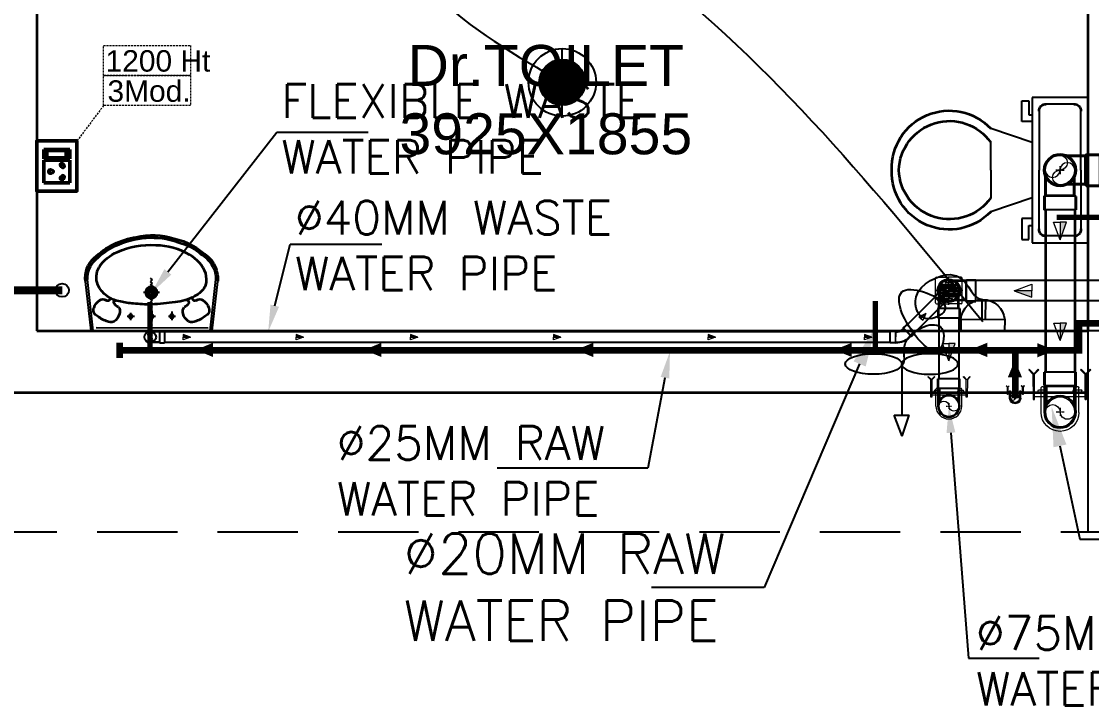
# Model space of a CAD drawing. Extents: x 3550807 to 4078732, y -628171 to -515859.
# Drawn here: x 3568446 to 3572443, y -539803 to -537249 of the extents above; entities that cross this region are included whole.
import ezdxf
from ezdxf import colors
from ezdxf.entities.mleader import LeaderData, LeaderLine
from ezdxf.math import Vec2, Vec3

# ---------------------------------------------------------------- set-up
doc = ezdxf.new("R2010")
doc.units = 0
doc.header["$LTSCALE"] = 6
doc.header["$MEASUREMENT"] = 0
for name, pattern in [('1', [0]), ('AI9-LType1', [1.875, 1.25, -0.625]), ('CENTER2', [1.125, 0.75, -0.125, 0.125, -0.125]), ('DASHED2', [0.375, 0.25, -0.125]), ('HIDDEN', [0.375, 0.25, -0.125])]:
    doc.linetypes.add(name, pattern=pattern)
doc.layers.get('0').update_dxf_attribs({"linetype": 'CONTINUOUS'})
for name, color, linetype, lineweight in [('22-FTfix', 8, 'CONTINUOUS', 9), ('ELE-1 NO 6-16A RAW POWER SOCKET', 1, 'CONTINUOUS', 0), ('PHE-SP', 1, 'CONTINUOUS', 0), ('PL-CLAMP', 211, 'CONTINUOUS', 13), ('PL-SOFT  WATER SUPPLY PIPE', 162, 'CONTINUOUS', 9), ('PL-WATER PIPE CLAMP', 6, 'CONTINUOUS', 9), ('PL-WATER PIPING', 1, 'CONTINUOUS', 9), ('WALL', 10, 'CONTINUOUS', 35), ('WALL LINE', 7, 'CONTINUOUS', 35)]:
    doc.layers.add(name, color=color, linetype=linetype, lineweight=lineweight)
doc.layers.add('CFT_LOOPING', color=7, linetype='1', lineweight=0, true_color=0xd6d600)
for name, color, linetype in [('Chajja', 7, 'CONTINUOUS'), ('COL', 5, 'CONTINUOUS'), ('DIM', 7, 'CONTINUOUS'), ('ELE-12W LED', 1, 'CONTINUOUS'), ('ELE-12W LED @ 1', 1, 'CONTINUOUS'), ('ELE-EXHAUST FAN', 10, 'CONTINUOUS'), ('MEP_HVAC_DRAIN_PIPE', 7, 'CONTINUOUS'), ('phe-text', 1, 'CONTINUOUS'), ('PL- WASTE PIPE', 6, 'CONTINUOUS'), ('PL-RA WATER SUPPLY PIPE', 100, 'CONTINUOUS'), ('PL-SOIL PIPE', 1, 'CONTINUOUS'), ('TEXT', 5, 'CONTINUOUS')]:
    doc.layers.add(name, color=color, linetype=linetype)
doc.layers.add('ELE-LIGHTING WIRING', color=7, linetype='CONTINUOUS', true_color=0x63d7b6)
doc.styles.add('ARIAL', font='arial.ttf')
doc.styles.add('ROMANS', font='romans.shx')
doc.styles.get("Standard").update_dxf_attribs({"font": 'SIMPLEX'})

# ---------------------------------------------------------------- blocks, each defined once
blk = doc.blocks.new('rhej')
at = {"color": 8, "lineweight": 25}
for p, q in [((271.6, 188.9), (271.6, 266.4)), ((271.6, 266.4), (297.5, 266.4)), ((297.5, 266.4), (297.5, 214.7)), ((310.4, 279.4), (310.4, -263.7)), ((517.3, 279.4), (310.4, 279.4)), ((465.6, 253.5), (362.2, 253.5)), ((517.3, 7.8), (517.3, 279.4)), ((297.5, 214.7), (310.4, 214.7)), ((336.3, 227.7), (336.3, 7.8)), ((491.5, 7.8), (491.5, 227.7)), ((310.4, 111.3), (155.3, 163)), ((310.4, 188.9), (271.6, 188.9)), ((155.3, 7.8), (155.3, 111.3)), ((155.3, 7.8), (155.3, -95.6)), ((336.3, -212), (336.3, 7.8)), ((491.5, 7.8), (491.5, -212)), ((517.3, -263.7), (517.3, 7.8)), ((310.4, -95.6), (155.3, -147.3)), ((271.6, -173.2), (271.6, -250.8)), ((310.4, -173.2), (271.6, -173.2)), ((297.5, -250.8), (297.5, -199.1)), ((297.5, -199.1), (310.4, -199.1)), ((465.6, -237.9), (362.2, -237.9)), ((271.6, -250.8), (297.5, -250.8)), ((310.4, -263.7), (517.3, -263.7))]:
    blk.add_line(p, q, dxfattribs=at)
at = {"color": 8, "extrusion": (0, 0, -1)}
for centre, major_axis, start_param, end_param in [((0, 15.7), (151.4, -151.4), 2.319632, 4.738539), ((358.9, 230.9), (-16.2, -16.2), 0.643501, 2.498091), ((468.8, 230.9), (16.2, -16.2), 3.785094, 5.639684), ((0.9, 2.3), (-133.6, -133.6), 0.814663, 3.31238), ((0, 0), (-151.4, -151.4), 4.686239, 7.105146), ((0.9, 13.4), (-133.6, -133.6), 4.541602, 7.039318), ((358.9, -215.2), (-16.2, -16.2), -0.927295, 0.927295), ((468.8, -215.2), (16.2, -16.2), 5.35589, 7.21048)]:
    blk.add_ellipse(centre, major_axis=major_axis, ratio=1, start_param=start_param, end_param=end_param, dxfattribs=at)
blk = doc.blocks.new('u46')
at = {"color": 8, "lineweight": 25}
for p, q in [((-10.2, 228.4), (174.5, 249.1)), ((-10.2, 220.4), (181.2, 241.9)), ((-0.6, -208.9), (0.6, 208.9)), ((56.5, 80.8), (29.2, 80.8)), ((44.2, 92.9), (44.2, 66.7)), ((61.7, 1.6), (29.2, 1.6)), ((44.2, 13.7), (44.2, -12.6)), ((163.2, 3), (101.8, 3)), ((133.1, -27.2), (133.1, 33.1)), ((61.7, -73.2), (29.2, -73.2)), ((44.2, -61.1), (44.2, -87.4)), ((-10.2, -216.1), (181.2, -237.6)), ((-10.2, -224.1), (174.5, -244.8))]:
    blk.add_line(p, q, dxfattribs=at)
at = {"color": 8, "extrusion": (0, 0, -1)}
for centre, major_axis, start_param, end_param in [((187.7, 150.5), (0, 99.5), -0.132539, 0.848731), ((185.8, 147.6), (0.1, 94.4), -0.049658, 0.838116), ((144.8, 128.2), (1.1, 126.1), -1.238036, -0.892193), ((65.8, 198.9), (0, 20.7), -1.101507, 0.481509), ((57.5, 163.3), (-0.3, 56.9), 0.324902, 0.965135), ((208, 103.4), (0, 109.8), -1.431017, -0.436146), ((189.6, 137.7), (0, 70.9), -0.405199, 0.56573), ((57.3, 20.1), (0, 275.4), 0.806541, 1.180915), ((49.5, 13.5), (-0.1, 293.9), 0.809856, 1.41441), ((56, 154.5), (0, 34), 4.33982, 5.202657), ((110.3, 167.2), (-6.08, 6.08), 4.867594, 6.265028), ((110.5, 165), (5.47, 5.47), 2.097053, 3.541809), ((90.3, 184.5), (0, 17.9), 0.880684, 2.260744), ((153.9, 79), (-0.2, 139.7), 0.557563, 1.193786), ((64.6, 170.4), (0.3, 49.2), 3.359735, 4.09512), ((62.5, 153), (0, 31.9), 2.620328, 3.422401), ((104.1, 117.8), (-0.2, 26.8), -1.278641, -0.487266), ((96.3, 135.9), (0, 7.39), -0.727724, 1.373337), ((13.1, 6.8), (0, 297.5), 1.141495, 1.637774), ((35, 2.5), (0, 302.7), 1.155365, 1.952189), ((44.2, 80.8), (0.02, 6.43), 3.139035, 9.42222), ((387.1, 47.9), (-0.3, 296.4), -1.495794, -1.328336), ((820.2, -1), (0.1, 732.1), -1.56667, -1.474079), ((72.5, -1.7), (-0.1, 274.2), 1.346594, 1.865175), ((44.2, 1.6), (0.08, 6.43), 3.12883, 9.412015), ((888.1, 36.7), (0.8, 800.7), 4.558159, 4.668067), ((133.1, 3), (0, 21.6), 3.141254, 9.424439), ((133.1, 3), (-0.1, 15.5), 3.145308, 9.428493), ((133.1, 3), (0, 10.9), 3.142047372431534, 9.42523267961112), ((62.5, -10.9), (0, 247.5), 1.579809, 2.112792), ((44.2, -73.2), (0.02, 6.43), 3.139035, 9.42222), ((64.6, -163.9), (0.1, 49.2), -0.960797, -0.225412), ((62.5, -146.6), (-0.1, 31.9), -0.276767, 0.525307), ((104.1, -111.4), (0.2, 26.8), 3.628858, 4.420234), ((263.1, -73.7), (0.1, 166.8), 4.181112, 4.641559), ((56.1, -13.3), (0.2, 287), 1.808981, 2.322804), ((124.5, -51.6), (-0.2, 200.3), 1.868215, 2.281789), ((56, -148.1), (0, 34), 4.222121, 5.084958), ((96.6, -128.2), (-0.03, 8.55), 1.455188, 3.796569), ((110.3, -160.8), (-6.08, 6.08), 4.730546, 6.12798), ((111.3, -159.3), (6.17, 6.17), 4.354779, 6.027124), ((192.6, -126.1), (0, 80.1), 3.554495, 4.299548), ((163.1, -79.8), (0.2, 126), 2.054055, 2.802751), ((144.8, -121.8), (-0.3, 126.1), 4.027191, 4.373034), ((57.5, -156.9), (0.3, 56.9), 2.176458, 2.816691), ((90.3, -178.1), (0, 17.9), 0.880848, 2.260908), ((181.2, -107), (0, 94.7), 2.890537, 3.362984), ((171.7, -117.2), (-0.1, 123.1), 2.127435, 2.640092), ((65.8, -192.5), (0, 20.7), 2.661884, 4.2449), ((188.2, -159.7), (0, 78.1), 2.562376, 3.231693), ((187.2, -138.1), (-0.1, 106), 2.310552, 2.942572), ((184.7, -162.2), (-0.1, 83.2), 2.850118, 3.264751)]:
    blk.add_ellipse(centre, major_axis=major_axis, ratio=1, start_param=start_param, end_param=end_param, dxfattribs=at)
blk = doc.blocks.new('1232')
at = {"layer": 'Chajja', "color": 8, "linetype": 'HIDDEN', "ltscale": 200}
blk.add_line((-27545, -1269.8), (-5030, -1269.8), dxfattribs=at)
at = {"layer": 'COL', "color": 8}
blk.add_lwpolyline([(-10045, -519.8), (-10795, -519.8), (-10795, -1269.8), (-10045, -1269.8)], close=True, dxfattribs=at)
at = {"layer": 'WALL', "color": 8, "linetype": 'ByBlock'}
for p, q in [((-14720, 1335.2), (-14720, -519.8)), ((-10795, 1335.2), (-10795, -519.8)), ((-14720, -519.8), (-10795, -519.8)), ((-16755, -749.8), (-10795, -749.8))]:
    blk.add_line(p, q, dxfattribs=at)
blk.add_blockref('rhej', (-11312.3, 72.3), dxfattribs=at)
at = {"layer": 'WALL', "color": 8, "linetype": 'ByBlock', "rotation": 90}
blk.add_blockref('u46', (-14289, -509.6), dxfattribs=at)
at = {"layer": 'DIM', "color": 8, "insert": (-12818.8, 342.2), "char_height": 153, "width": 1198.956, "attachment_point": 5, "style": 'ARIAL'}
blk.add_mtext('Dr.TOILET\\P3925X1855', dxfattribs=at)
blk = doc.blocks.new('18W LED')
at = {"layer": 'ELE-12W LED @ 1'}
h = blk.add_hatch(dxfattribs=at)
h.set_pattern_fill('ANSI31', color=252)
h.set_pattern_definition([(45, (-1135553.9097, 459369.4158), (-2.24506403, 2.24506403), [])])
edge = h.paths.add_edge_path()
edge.add_arc((0, 0), 85.7, 0, 360)
at = {"layer": 'ELE-12W LED', "color": 1}
for p, q in [((0, -126.1), (0, 126.1)), ((-126.1, 0), (126.1, 0))]:
    blk.add_line(p, q, dxfattribs=at)
for radius in [126.1, 85.7]:
    blk.add_circle((0, 0), radius, dxfattribs=at)
blk = doc.blocks.new('A$C44D17E71')
at = {"layer": 'ELE-EXHAUST FAN', "color": 1}
for p, q in [((-13.3, 0.72), (-9.75, 2.1)), ((-9.75, 2.1), (-9.75, -0.48)), ((-13.3, 0.72), (-9.75, -0.48)), ((-0.97, 0.81), (-9.75, 0.81)), ((6.62, -9.32), (4.71, -9.31)), ((4.71, -9.31), (4.71, -16.8)), ((6.59, -16.81), (6.62, -9.32)), ((6.61, -12.95), (10.07, -12.97)), ((6.61, -13.55), (10.06, -13.57)), ((6.59, -16.81), (4.71, -16.8))]:
    blk.add_line(p, q, dxfattribs=at)
blk.add_ellipse((-0.97, 5.64), major_axis=(0, -4.83), ratio=0.36355, dxfattribs=at)
at = {"layer": 'ELE-EXHAUST FAN', "color": 1, "extrusion": (0, 0, -1)}
blk.add_ellipse((-0.97, -4.02), major_axis=(0, 4.83), ratio=0.36355, dxfattribs=at)
blk.add_ellipse((6.31, -13.06), major_axis=(0.02, 3.76), ratio=1, start_param=0.079283, end_param=3.06231, dxfattribs=at)
at = {"layer": 'ELE-EXHAUST FAN', "color": 1}
blk.add_open_spline([(-1.04, 0.81), (-0.79, -0.3), (3.44, 2.5), (7.59, -7.04), (-0.96, -5.98), (5.22, 0.41), (14.27, 3.09), (9.16, -9.39), (5.43, -2.53), (11.73, 0.02), (16.82, -10.79), (10.14, -10.71), (10.07, -12.97)], degree=3, knots=[0, 0, 0, 0, 6.261699, 12.352893, 15.787239, 21.858742, 28.752755, 35.678217, 39.225495, 45.354107, 53.693878, 67.421453, 67.421453, 67.421453, 67.421453], dxfattribs=at)
blk = doc.blocks.new('6-16A RAW POWER SOCKET 3M')
at = {"layer": 'ELE-1 NO 6-16A RAW POWER SOCKET', "lineweight": 50}
for p, q in [((0, 57.9), (72.3, 57.9)), ((0, 57.9), (72.3, 57.9)), ((0, 32.7), (0, 57.9)), ((0, 57.9), (0, 32.7)), ((72.3, 32.7), (0, 32.7)), ((7.9, 55.8), (64.4, 55.8)), ((7.9, 34.8), (7.9, 55.8)), ((64.4, 34.8), (7.9, 34.8)), ((61.9, 55.8), (61.9, 34.8)), ((64.4, 55.8), (64.4, 34.8)), ((72.3, 57.9), (72.3, 32.7)), ((0, 28.5), (0, -34.8)), ((72.3, 28.5), (0, 28.5)), ((72.3, -34.8), (72.3, 28.5)), ((0, -34.8), (72.3, -34.8))]:
    blk.add_line(p, q, dxfattribs=at)
blk.add_lwpolyline([(92, 82.1), (92, -57.5), (-19.7, -57.5), (-19.7, 82.1)], close=True, dxfattribs=at)
for centre, radius, start, end in [((18.3, -3.1), 4.93, 37.1584, 322.8416), ((23.3, -3.1), 3.14, 251.4031, 108.5969), ((50.3, 14.9), 4.24, 357.49, 264.7311), ((53.2, 11.6), 3.43, 194.9049, 67.3162), ((50.3, -21.2), 4.24, 95.2689, 2.51), ((53.2, -17.8), 3.43, 292.6838, 165.0951)]:
    blk.add_arc(centre, radius, start, end, dxfattribs=at)
blk = doc.blocks.new('RISER UP 100')
at = {"color": 0, "linetype": 'Continuous'}
for p, q in [((-98.5, 60), (-148.5, 60)), ((-148.5, -60), (-148.5, 60)), ((-98.5, 60), (-93.5, 55)), ((-93.5, 55), (-24, 55)), ((-98.5, -60), (-148.5, -60)), ((-98.5, -60), (-93.5, -55)), ((-93.5, -55), (-24, -55))]:
    blk.add_line(p, q, dxfattribs=at)
at = {"color": 8, "linetype": 'Continuous', "lineweight": 0, "ltscale": 0.005}
for p, q in [((-98.5, 55), (-148.5, 55)), ((-98.5, -55), (-98.5, 55)), ((-98.5, 55), (-93.5, 50)), ((-93.5, -50), (-93.5, 50)), ((-93.5, 50), (-33.2, 50)), ((-98.5, -55), (-148.5, -55)), ((-98.5, -55), (-93.5, -50)), ((-93.5, -50), (-33.2, -50))]:
    blk.add_line(p, q, dxfattribs=at)
at = {"color": 8, "linetype": 'CENTER2', "lineweight": 0}
for p, q in [((-15, 0), (15, 0)), ((0, 15), (0, -15))]:
    blk.add_line(p, q, dxfattribs=at)
at = {"color": 0, "linetype": 'Continuous'}
blk.add_circle((0, 0), 60, dxfattribs=at)
at = {"color": 8, "linetype": 'Continuous', "lineweight": 0, "ltscale": 0.005}
blk.add_circle((0, 0), 55, dxfattribs=at)
at = {"color": 8, "linetype": 'Continuous', "lineweight": 0}
for centre, start, end in [((0, 27.5), 90, 270), ((0, -27.5), 270, 90)]:
    blk.add_arc(centre, 27.5, start, end, dxfattribs=at)
blk = doc.blocks.new('clamp')
at = {"layer": 'PL-CLAMP'}
for p, q in [((105.4, 198.4), (168.6, 198.4)), ((105.4, 191.1), (168.6, 191.1)), ((156.2, 205.8), (161.2, 205.8)), ((163.2, 185.7), (163.2, 203.8)), ((170.6, 196.4), (170.6, 193.1)), ((156.2, 183.7), (161.2, 183.7)), ((105.4, 109.4), (168.6, 109.4)), ((156.2, 116.8), (161.2, 116.8)), ((163.2, 96.7), (163.2, 114.8)), ((105.4, 102), (168.6, 102)), ((156.2, 94.7), (161.2, 94.7)), ((170.6, 107.4), (170.6, 104))]:
    blk.add_line(p, q, dxfattribs=at)
for points in [[(138.4, 216.5, -0.414214), (139.4, 217.5), (203.1, 217.5), (214, 228.4), (215.4, 227), (203.9, 215.5), (215.3, 204), (213.9, 202.6), (203, 213.5), (139.4, 213.5, -0.414214), (138.4, 214.5), (138.4, 216.5)], [(138.4, 84.3, -0.414214), (139.4, 85.3), (203.1, 85.3), (214, 96.3), (215.4, 94.9), (203.9, 83.3), (215.3, 71.9), (213.9, 70.5), (203, 81.3), (139.4, 81.3, -0.414214), (138.4, 82.3), (138.4, 84.3)]]:
    blk.add_lwpolyline(points, format="xyb", dxfattribs=at)
for points in [[(146.2, 81.3), (146.2, 217.5)], [(156.2, 81.3), (156.2, 217.5)]]:
    blk.add_lwpolyline(points, dxfattribs=at)
for centre, radius, start, end in [((105.4, 150.2), 48.2, 90, 270), ((161.2, 203.8), 2, 0, 90), ((168.6, 196.4), 2, 0, 90), ((168.6, 193.1), 2, 270, 0), ((161.2, 185.7), 2, 270, 0), ((161.2, 114.8), 2, 0, 90), ((168.6, 107.4), 2, 0, 90), ((161.2, 96.7), 2, 270, 0), ((168.6, 104), 2, 270, 0)]:
    blk.add_arc(centre, radius, start, end, dxfattribs=at)
blk = doc.blocks.new('A$C0B1B3CFA')
at = {"layer": 'PHE-SP'}
h = blk.add_hatch(color=7, dxfattribs=at)
h.dxf.hatch_style = 1
h.paths.add_polyline_path([(-0.0495, 0.0226), (-0.0495, 0), (0.0124, 0)])
at = {"layer": 'PHE-SP', "color": 7}
for points in [[(-0.0495, 0), (0.0124, 0), (-0.0495, 0.0226), (-0.0495, 0)], [(-0.0495, 0), (0.0124, 0), (-0.0495, -0.0226), (-0.0495, 0)]]:
    blk.add_lwpolyline(points, dxfattribs=at)
blk = doc.blocks.new('Z$W@#3BD47561')
at = {"layer": 'PHE-SP', "xscale": 49.00933755098914, "yscale": 49.00933755098914, "zscale": 49.00933755098914, "rotation": 270}
blk.add_blockref('A$C0B1B3CFA', (0, 0), dxfattribs=at)
blk = doc.blocks.new('Z$W@#4AA511D8')
at = {"layer": 'phe-text', "linetype": 'ByBlock', "lineweight": -2, "ltscale": 0.5, "xscale": 0.0244727334018079, "yscale": 0.0244727334018079, "zscale": 0.0244727334018079, "rotation": 270}
blk.add_blockref('Z$W@#3BD47561', (0.0148, 0), dxfattribs=at)
blk = doc.blocks.new('A$C525867A1')
at = {"layer": '22-FTfix', "color": 1, "lineweight": 0}
for p, q in [((-3.7, 76.6), (-40.1, 40.1)), ((76.4, 3.7), (3.3, 76.6)), ((-76.6, 3.5), (-40.1, 40.1)), ((42, 42.1), (-42, -42.1)), ((-3.5, -76.4), (-76.6, -3.4)), ((3.4, -76.4), (39.9, -39.8)), ((76.4, -3.3), (39.9, -39.8))]:
    blk.add_line(p, q, dxfattribs=at)
at = {"layer": '22-FTfix', "color": 1, "linetype": 'AI9-LType1', "lineweight": 0}
blk.add_line((42, -41.9), (-42.2, 42.1), dxfattribs=at)
at = {"layer": '22-FTfix', "color": 3, "lineweight": 0}
for p, q in [((-18.4, 18.3), (-39.5, -2.8)), ((-10.4, 10.4), (-35.8, -15.1)), ((-14.5, 14.5), (-35.7, -6.6)), ((-23.3, 23.2), (-32.4, 14)), ((-6.5, 6.5), (-31.9, -18.9)), ((-23.3, 23.2), (-14.1, 32.4)), ((-18.4, 18.3), (2.7, 39.5)), ((-14.5, 14.5), (6.6, 35.7)), ((-10.4, 10.4), (15, 35.8)), ((-6.5, 6.5), (18.9, 32)), ((-1.9, 1.2), (-1.5, 1.5)), ((-1.4, 0.7), (-1.9, 1.2)), ((-1.2, 1.9), (-1.5, 1.5)), ((-0.7, 1.4), (-1.2, 1.9)), ((1.2, 1.9), (0.7, 1.4)), ((1.9, 1.2), (1.2, 1.9)), ((1.9, 1.2), (1.4, 0.7)), ((5.2, 9.3), (24.6, 28.7)), ((6.5, -6.5), (31.9, 18.9)), ((9.2, 5.2), (28.6, 24.6)), ((10.4, -10.4), (35.8, 15.1)), ((14.5, -14.5), (35.7, 6.6)), ((18.4, -18.3), (39.5, 2.8)), ((-9.2, -5.2), (-28.6, -24.6)), ((-5.2, -9.3), (-24.6, -28.7)), ((6.5, -6.5), (-18.9, -32)), ((10.4, -10.4), (-15, -35.8)), ((14.5, -14.5), (-6.6, -35.7)), ((18.4, -18.3), (-2.7, -39.5)), ((-1.9, -1.2), (-1.4, -0.7)), ((-1.2, -1.9), (-1.9, -1.2)), ((-1.2, -1.9), (-0.7, -1.4)), ((1.2, -1.9), (0.7, -1.4)), ((1.2, -1.9), (1.5, -1.5)), ((1.9, -1.2), (1.4, -0.7)), ((1.9, -1.2), (1.5, -1.5)), ((23.3, -23.2), (14.1, -32.4)), ((23.3, -23.2), (32.4, -14))]:
    blk.add_line(p, q, dxfattribs=at)
at = {"layer": '22-FTfix', "color": 1, "lineweight": 0}
blk.add_circle((-0.1, 0.1), 49.4, dxfattribs=at)
at = {"layer": '22-FTfix', "color": 3, "lineweight": 0}
for centre, radius in [((0, 0), 45.2), ((-0.1, -0.1), 44.9), ((0, 0), 4.18), ((0, 0), 3.93)]:
    blk.add_circle(centre, radius, dxfattribs=at)
at = {"layer": '22-FTfix', "color": 1, "lineweight": 0}
for points in [[(-35.3, 35.2), (-15.9, 54.6), (15.5, 54.6), (35, 35.3), (54.4, 15.9), (54.4, -15.6), (35, -35)], [(-35.3, 35.2), (-54.6, 15.8), (-54.6, -15.7), (-35.2, -35), (-15.8, -54.4), (15.7, -54.4), (35, -35)]]:
    blk.add_open_spline(points, degree=3, knots=[0, 0, 0, 0, 1, 1, 1, 2, 2, 2, 2], dxfattribs=at)
for points in [[(3.3, 76.6), (1.4, 78.5), (-1.8, 78.5), (-3.7, 76.6)], [(-76.6, 3.5), (-78.5, 1.6), (-78.5, -1.5), (-76.6, -3.4)], [(76.4, -3.3), (78.3, -1.4), (78.3, 1.8), (76.4, 3.7)], [(-3.5, -76.4), (-1.6, -78.3), (1.5, -78.3), (3.4, -76.4)]]:
    blk.add_open_spline(points, degree=3, dxfattribs=at)
at = {"layer": '22-FTfix', "color": 3, "lineweight": 0}
for points in [[(-36.8, 17.1), (-37.4, 15.7), (-36.8, 14.1), (-35.5, 13.5), (-34.4, 13), (-33.2, 13.2), (-32.4, 14)], [(-14.1, 32.4), (-13, 33.4), (-13, 35.2), (-14.1, 36.2), (-14.9, 37), (-16.1, 37.2), (-17.2, 36.7)], [(6.6, 35.7), (7.6, 36.7), (7.6, 38.5), (6.6, 39.5), (5.5, 40.6), (3.8, 40.6), (2.7, 39.5)], [(5.2, 9.3), (4.1, 8.1), (4.1, 6.3), (5.2, 5.2), (6.3, 4.1), (8.1, 4.1), (9.2, 5.2)], [(18.9, 32), (19.9, 33), (19.9, 34.8), (18.9, 35.8), (17.8, 36.9), (16.1, 36.9), (15, 35.8)], [(28.6, 24.6), (29.7, 25.7), (29.7, 27.6), (28.6, 28.7), (27.5, 29.8), (25.7, 29.8), (24.6, 28.7)], [(35.8, 15.1), (36.8, 16.2), (36.8, 17.9), (35.8, 18.9), (34.7, 20), (33, 20), (31.9, 18.9)], [(39.5, 2.8), (40.6, 3.9), (40.5, 5.6), (39.5, 6.6), (38.4, 7.7), (36.7, 7.7), (35.7, 6.6)], [(-39.5, -2.8), (-40.6, -3.9), (-40.5, -5.6), (-39.5, -6.6), (-38.4, -7.7), (-36.7, -7.7), (-35.7, -6.6)], [(-35.8, -15.1), (-36.8, -16.2), (-36.8, -17.9), (-35.8, -18.9), (-34.7, -20), (-33, -20), (-31.9, -18.9)], [(-28.6, -24.6), (-29.7, -25.7), (-29.7, -27.6), (-28.6, -28.7), (-27.5, -29.8), (-25.7, -29.8), (-24.6, -28.7)], [(-18.9, -32), (-19.9, -33), (-19.9, -34.8), (-18.9, -35.8), (-17.8, -36.9), (-16.1, -36.9), (-15, -35.8)], [(-5.2, -9.3), (-4.1, -8.1), (-4.1, -6.3), (-5.2, -5.2), (-6.3, -4.1), (-8.1, -4.1), (-9.2, -5.2)], [(-6.6, -35.7), (-7.6, -36.7), (-7.6, -38.4), (-6.6, -39.5), (-5.5, -40.6), (-3.8, -40.6), (-2.7, -39.5)], [(14.1, -32.4), (13, -33.4), (13, -35.1), (14.1, -36.2), (14.9, -37), (16.1, -37.2), (17.2, -36.7)], [(36.8, -17.1), (37.4, -15.7), (36.8, -14.1), (35.5, -13.5), (34.4, -13), (33.2, -13.2), (32.4, -14)]]:
    blk.add_open_spline(points, degree=3, knots=[0, 0, 0, 0, 1, 1, 1, 2, 2, 2, 2], dxfattribs=at)
for points in [[(-28.7, 28.6), (-32, 25.3), (-34.8, 21.4), (-36.8, 17.1)], [(-17.2, 36.7), (-21.4, 34.7), (-25.3, 32), (-28.7, 28.6)], [(-1.4, -0.7), (-1, -0.3), (-1, 0.3), (-1.4, 0.7)], [(-0.7, 1.4), (-0.3, 1), (0.3, 1), (0.7, 1.4)], [(1.4, 0.7), (1, 0.3), (1, -0.3), (1.4, -0.7)], [(0.7, -1.4), (0.3, -1), (-0.3, -1), (-0.7, -1.4)], [(17.2, -36.7), (21.4, -34.7), (25.3, -32), (28.7, -28.6)], [(28.7, -28.6), (32, -25.3), (34.8, -21.4), (36.8, -17.1)]]:
    blk.add_open_spline(points, degree=3, dxfattribs=at)
blk = doc.blocks.new('G$C6D3250BF')
at = {"layer": 'PL- WASTE PIPE', "linetype": 'ByBlock', "ltscale": 5, "xscale": -0.08841918452952499, "yscale": 0.08841918454157253, "zscale": 0.08841918448567115, "rotation": 225.0593839872961}
blk.add_blockref('A$C525867A1', (0, 0), dxfattribs=at)
blk = doc.blocks.new('WATER PIPE CLAMP')
at = {"layer": 'PL-CLAMP'}
for p, q in [((-61.4, 87.2), (-62.5, 86.1)), ((-62.5, 86.1), (-54, 77.6)), ((-52.5, 78.2), (-61.4, 87.2)), ((-54, 77.6), (-54, 27.7)), ((-43.4, 87.3), (-52.5, 78.2)), ((-50.9, 77.6), (-42.3, 86.2)), ((-50.9, 27.7), (-50.9, 77.6)), ((-42.3, 86.2), (-43.4, 87.3)), ((42.1, 87.2), (41, 86.1)), ((41, 86.1), (49.5, 77.6)), ((51.1, 78.3), (42.1, 87.2)), ((49.5, 77.6), (49.6, 27.8)), ((60.2, 87.4), (51.1, 78.3)), ((52.7, 77.6), (61.3, 86.2)), ((52.7, 27.8), (52.7, 77.6)), ((61.3, 86.2), (60.2, 87.4)), ((-54, 40.9), (52.7, 41)), ((-54, 33.1), (52.7, 33.1)), ((-53.2, 27), (-51.7, 27)), ((-43.6, 40.9), (-43.6, 44.8)), ((-42, 46.4), (-27.8, 46.4)), ((-37.8, 1.1), (-37.8, 50.6)), ((-33.6, 52.2), (-36.2, 52.2)), ((-32, 1.1), (-32, 50.6)), ((-26.2, 40.9), (-26.3, 44.8)), ((26.2, 41), (26.2, 44.8)), ((27.8, 46.4), (41.9, 46.4)), ((32, 1.1), (32, 50.6)), ((36.2, 52.2), (33.5, 52.2)), ((37.8, 1.1), (37.7, 50.6)), ((43.5, 41), (43.5, 44.8)), ((50.3, 27), (51.9, 27))]:
    blk.add_line(p, q, dxfattribs=at)
for centre, radius, start, end in [((-53.2, 27.7), 0.784, 180.02402, 270.02402), ((-51.7, 27.7), 0.784, 270.02402, 0.02402), ((-42, 44.8), 1.57, 90.025, 180.025), ((-36.2, 50.6), 1.57, 90.025, 180.025), ((0, 1.1), 37.8, 180.025, 0.025), ((-33.6, 50.6), 1.57, 0.025, 90.025), ((-27.8, 44.8), 1.57, 0.025, 90.025), ((27.8, 44.8), 1.57, 90.025, 180.025), ((33.5, 50.6), 1.57, 90.025, 180.025), ((36.2, 50.6), 1.57, 0.025, 90.025), ((41.9, 44.8), 1.57, 0.025, 90.025), ((50.3, 27.8), 0.784, 180.02402, 270.02402), ((51.9, 27.8), 0.784, 270.02402, 0.02402)]:
    blk.add_arc(centre, radius, start, end, dxfattribs=at)
blk = doc.blocks.new('1234WE12')
at = {"layer": 'PL-SOFT  WATER SUPPLY PIPE', "color": 8, "linetype": 'CENTER2', "lineweight": 0}
for p, q in [((4.4, 0), (-4.4, 0)), ((0, 4.4), (0, -4.3))]:
    blk.add_line(p, q, dxfattribs=at)
at = {"layer": 'PL-SOFT  WATER SUPPLY PIPE', "color": 3, "linetype": 'Continuous'}
blk.add_circle((0, 0), 17.5, dxfattribs=at)
at = {"layer": 'PL-SOFT  WATER SUPPLY PIPE', "color": 8, "linetype": 'Continuous', "lineweight": 0, "ltscale": 0.005}
blk.add_circle((0, 0), 16, dxfattribs=at)
at = {"layer": 'PL-SOFT  WATER SUPPLY PIPE', "color": 8, "linetype": 'Continuous', "lineweight": 0}
for centre, start, end in [((-8, 0), 180.1383, 0.1383), ((8, 0), 0.1383, 180.1383)]:
    blk.add_arc(centre, 8, start, end, dxfattribs=at)
blk = doc.blocks.new('aa')
at = {"layer": 'PL- WASTE PIPE', "color": 4, "ltscale": 5}
for p, q in [((-2.73, 0.11), (-2.56, -0.11)), ((-2.56, -0.11), (-2.35, 0.11)), ((-2.35, 0.11), (-2.18, -0.11)), ((-2.18, -0.11), (-1.97, 0.11)), ((-1.97, 0.11), (-1.81, -0.11)), ((-1.81, -0.11), (-1.6, 0.11)), ((-1.6, 0.11), (-1.43, -0.11)), ((-1.43, -0.11), (-1.22, 0.11)), ((-1.22, 0.11), (-1.05, -0.11)), ((-1.05, -0.11), (-0.84, 0.11)), ((-0.84, 0.11), (-0.67, -0.11)), ((-0.67, -0.11), (-0.46, 0.11)), ((-0.46, 0.11), (-0.29, -0.11)), ((-0.29, -0.11), (-0.08, 0.11)), ((-0.08, 0.11), (0.08, -0.11)), ((0.08, -0.11), (0.29, 0.11)), ((0.29, 0.11), (0.46, -0.11)), ((0.46, -0.11), (0.67, 0.11)), ((0.67, 0.11), (0.84, -0.11)), ((0.84, -0.11), (1.05, 0.11)), ((1.05, 0.11), (1.22, -0.11)), ((1.22, -0.11), (1.43, 0.11)), ((1.43, 0.11), (1.6, -0.11)), ((1.6, -0.11), (1.81, 0.11)), ((1.81, 0.11), (1.97, -0.11)), ((1.97, -0.11), (2.18, 0.11)), ((2.18, 0.11), (2.35, -0.11)), ((2.35, -0.11), (2.56, 0.11)), ((2.56, 0.11), (2.73, -0.11)), ((2.73, -0.11), (2.94, 0.11)), ((2.94, 0.11), (3.11, -0.11)), ((3.11, -0.11), (3.32, 0.11)), ((3.32, 0.11), (3.49, -0.11)), ((3.49, -0.11), (3.7, 0.11))]:
    blk.add_line(p, q, dxfattribs=at)
blk = doc.blocks.new('100 ELBOW')
at = {"color": 0, "linetype": 'Continuous'}
for p, q in [((-77, 1), (-86, -8)), ((72, 61), (67, 55)), ((72, 61), (124, 61)), ((124, 61), (124, -61)), ((-94, -8), (-131, -44)), ((-131, -44), (-44, -131)), ((-94, -8), (-86, -8)), ((-8, -94), (-44, -131)), ((0, -78), (-8, -86)), ((-8, -94), (-8, -86)), ((72, -61), (66, -55)), ((72, -61), (124, -61))]:
    blk.add_line(p, q, dxfattribs=at)
at = {"color": 8, "linetype": 'Continuous', "lineweight": 0, "ltscale": 0.005}
for p, q in [((75, 55), (69, 49)), ((69, -49), (69, 49)), ((75, -55), (75, 55)), ((75, 55), (124, 55)), ((-92, -14), (-126, -49)), ((-92, -14), (-14, -92)), ((-92, -14), (-83, -14)), ((-83, -14), (-14, -83)), ((-14, -92), (-49, -126)), ((-4, -74), (-14, -83)), ((-14, -92), (-14, -83)), ((75, -55), (69, -49)), ((75, -55), (124, -55))]:
    blk.add_line(p, q, dxfattribs=at)
at = {"color": 8, "linetype": 'Continuous', "ltscale": 0.005}
blk.add_line((-72, -3), (-73, -4), dxfattribs=at)
at = {"color": 8, "linetype": 'Continuous', "lineweight": 0, "ltscale": 0.005}
for centre, radius, start, end in [((62, -148), 198, 87.8618, 137.18), ((61, -147), 98.2, 85.3383, 131.766)]:
    blk.add_arc(centre, radius, start, end, dxfattribs=at)
at = {"color": 0, "linetype": 'Continuous'}
for centre, radius, start, end in [((62, -148), 204, 88.5977, 133.0508), ((61, -147), 92.3, 86.6643, 131.6643)]:
    blk.add_arc(centre, radius, start, end, dxfattribs=at)

msp = doc.modelspace()

# ---------------------------------------------------------------- linework, layer by layer
at = {"layer": 'CFT_LOOPING', "color": 7, "linetype": 'DASHED2', "ltscale": 5}
msp.add_line((3568753, -537563.1), (3568653.6, -537694.9), dxfattribs=at)
for points in [[(3568753, -537338.1), (3569077.8, -537338.1), (3569077.8, -537450.6), (3568753, -537450.6)], [(3568753, -537450.6), (3569077.8, -537450.6), (3569077.8, -537563.1), (3568753, -537563.1)]]:
    msp.add_lwpolyline(points, close=True, dxfattribs=at)
at = {"layer": 'ELE-LIGHTING WIRING', "linetype": 'ByBlock'}
for points in [[(3569511.2, -536308.8), (3569985.7, -537144.5), (3570466.1, -537476.3)], [(3569511.2, -536308.8), (3570771.9, -537041.6), (3572036.7, -538368.8)]]:
    msp.add_spline(points, degree=3, dxfattribs=at)
at = {"layer": 'MEP_HVAC_DRAIN_PIPE', "linetype": 'ByBlock', "const_width": 30}
msp.add_lwpolyline([(3564260.1, -535625.8), (3564260.1, -536061.1), (3568336.3, -536061.1), (3568336.3, -538252.5), (3568598.5, -538252.5)], dxfattribs=at)
at = {"layer": 'MEP_HVAC_DRAIN_PIPE', "linetype": 'ByBlock'}
msp.add_circle((3568598.5, -538252.5), 25, dxfattribs=at)
at = {"layer": 'PL- WASTE PIPE', "linetype": 'ByBlock', "ltscale": 5}
for p, q in [((3573011.6, -538216.3), (3572011.1, -538216.3)), ((3573011.6, -538291.3), (3572011.1, -538291.3)), ((3571872.6, -538354.9), (3571872.6, -538583.5)), ((3571947.6, -538354.9), (3571947.6, -538583.5))]:
    msp.add_line(p, q, dxfattribs=at)
at = {"layer": 'PL- WASTE PIPE', "color": 4, "linetype": 'ByBlock', "ltscale": 5}
for p, q in [((3571857.7, -538277.9), (3571754.3, -538381.3)), ((3571886, -538306.2), (3571782.5, -538409.7)), ((3571691.4, -538407.1), (3568981.1, -538407.1)), ((3571691.4, -538447.1), (3568981.1, -538447.1))]:
    msp.add_line(p, q, dxfattribs=at)
at = {"layer": 'PL-SOFT  WATER SUPPLY PIPE', "color": 5, "const_width": 20}
for points in [[(3572495.6, -537980.6), (3572313.1, -537980.6)], [(3568926.3, -538296.1), (3568926.3, -538478.5)], [(3571635.8, -538292.5), (3571635.8, -538475)]]:
    msp.add_lwpolyline(points, dxfattribs=at)
at = {"layer": 'PL-SOFT  WATER SUPPLY PIPE', "color": 3, "const_width": 25}
for points in [[(3572157.7, -538476.8), (3572395.6, -538476.8), (3572395.6, -538375.5), (3573201.8, -538375.5), (3573201.8, -538475.4), (3574346.8, -538475.4)], [(3568812.8, -538505.1), (3568812.8, -538448.6)], [(3572157.7, -538655.6), (3572157.7, -538476.8), (3568812.8, -538476.8)]]:
    msp.add_lwpolyline(points, dxfattribs=at)
at = {"layer": 'PL-WATER PIPING', "color": 61, "true_color": 0xd8e58c}
for points in [[(3569162.1, -538475.1, 53.3, 0, 0), (3569097.3, -538475.1, 0, 0, 0)], [(3569790.7, -538475.1, 53.3, 0, 0), (3569725.9, -538475.1, 0, 0, 0)], [(3570581.9, -538475.1, 53.3, 0, 0), (3570517.1, -538475.1, 0, 0, 0)], [(3571547.6, -538475.1, 53.3, 0, 0), (3571482.8, -538475.1, 0, 0, 0)], [(3572053.2, -538475.1, 53.3, 0, 0), (3571988.4, -538475.1, 0, 0, 0)], [(3572240.3, -538476.4, 53.3, 0, 0), (3572305.1, -538476.4, 0, 0, 0)], [(3572156.7, -538577.7, 53.3, 0, 0), (3572156.7, -538512.9, 0, 0, 0)]]:
    msp.add_lwpolyline(points, format="xyseb", dxfattribs=at)
at = {"layer": 'WALL', "linetype": 'ByBlock'}
for p, q in [((3572270.3, -537952), (3572270.3, -538558.3)), ((3572380.3, -537952), (3572380.3, -538558.3))]:
    msp.add_line(p, q, dxfattribs=at)

# ---------------------------------------------------------------- block references
at = {"linetype": 'ByBlock'}
msp.add_blockref('1232', (3583223.6, -537884), dxfattribs=at)
at = {"layer": 'ELE-1 NO 6-16A RAW POWER SOCKET', "linetype": 'ByBlock', "xscale": 1.343246120226769, "yscale": 1.343246120226769, "zscale": 1.343246120226769}
msp.add_blockref('6-16A RAW POWER SOCKET 3M', (3568530, -537805.2), dxfattribs=at)
at = {"layer": 'ELE-12W LED', "color": 6}
msp.add_blockref('18W LED', (3570466.1, -537476.3), dxfattribs=at)
at = {"layer": 'ELE-EXHAUST FAN', "xscale": 21.82094173196808, "yscale": 21.82094173196808, "zscale": 21.82094173196808, "rotation": 90.00000000000001}
msp.add_blockref('A$C44D17E71', (3571751.7, -538506.5), dxfattribs=at)
at = {"layer": 'PL- WASTE PIPE', "linetype": 'ByBlock', "xscale": -34.18592693661901, "yscale": 34.18592693661901, "zscale": 34.18592693661901, "rotation": 89.99999999999991}
msp.add_blockref('aa', (3568930.8, -538300.7), dxfattribs=at)
at = {"layer": 'PL- WASTE PIPE', "color": 4, "linetype": 'ByBlock', "ltscale": 5}
for name, p, xscale, yscale, zscale, rotation in [('RISER UP 100', (3571910, -538253.8), 0.3637807491883915, 0.3637807491883915, 0.3637807487565851, 44.9916092639283), ('100 ELBOW', (3571736.4, -538427.2), 0.3636363632719107, 0.3636363639668353, 0.3636363635952907, 179.8159451268401), ('RISER UP 100', (3568927.1, -538427), 0.3637807491883915, 0.3637807491883915, 0.3637807487565851, 179.9916092639283)]:
    msp.add_blockref(name, p, dxfattribs=dict(at, xscale=xscale, yscale=yscale, zscale=zscale, rotation=rotation))
at = {"layer": 'PL- WASTE PIPE', "linetype": 'ByBlock', "ltscale": 5, "zscale": 0.6804665595408722}
for p, xscale, yscale, rotation in [((3571910, -538253.8), -0.6804665603485838, 0.6804665603485838, 269.9999999999999), ((3571910, -538253.8), -0.6804665603485838, 0.6804665603485838, 359.9999999999999), ((3571910, -538684.6), -0.6804665603485837, 0.6804665603485837, 89.99999999999974)]:
    msp.add_blockref('RISER UP 100', p, dxfattribs=dict(at, xscale=xscale, yscale=yscale, rotation=rotation))
at = {"layer": 'PL-CLAMP', "linetype": 'ByBlock'}
for p, xscale, yscale, zscale, rotation in [((3572105.1, -538863.1), -1.466554736686121, 1.46655473668612, 1.466554735929871, 270.0249969071708), ((3572060.2, -538790.1), 0.9999250758013808, 0.9999250758013808, 0.9999250752857497, 89.97500309282843)]:
    msp.add_blockref('clamp', p, dxfattribs=dict(at, xscale=xscale, yscale=yscale, zscale=zscale, rotation=rotation))
at = {"layer": 'PL-SOFT  WATER SUPPLY PIPE', "color": 2, "ltscale": 500}
msp.add_blockref('1234WE12', (3572157.7, -538654.9), dxfattribs=at)
at = {"layer": 'PL-SOIL PIPE', "color": 1, "linetype": 'Continuous'}
for name, p, xscale, yscale, zscale, rotation in [('RISER UP 100', (3572325.1, -537803.8), 0.9980176218446795, 0.9980176218446795, 0.9980176218446795, 90), ('Z$W@#4AA511D8', (3572325.3, -538063.5), 876.8658294741394, 876.8658294741394, 876.8658294741394, 90.12999549992097), ('Z$W@#4AA511D8', (3572154.4, -538254.1), 876.8658294741394, 876.8658294741394, 876.8658294741394, 0.1299954999209551), ('Z$W@#4AA511D8', (3571824.4, -538339.2), 368.8935589147082, 368.8935589147082, 368.8935589147082, 225.3074931846618), ('Z$W@#4AA511D8', (3572325.4, -538440.5), 876.8658294741394, 876.8658294741394, 876.8658294741394, 90.12999549992097), ('Z$W@#4AA511D8', (3569078.1, -538427.1), 368.8935589147083, 368.8935589147083, 368.8935589147083, 180.0000000001116), ('Z$W@#4AA511D8', (3569499.4, -538427.1), 368.8935589147083, 368.8935589147083, 368.8935589147083, 180.0000000001116), ('Z$W@#4AA511D8', (3569927.1, -538427.1), 368.8935589147083, 368.8935589147083, 368.8935589147083, 180.0000000001116), ('Z$W@#4AA511D8', (3570460.2, -538427.1), 368.8935589147083, 368.8935589147083, 368.8935589147083, 180.0000000001116), ('Z$W@#4AA511D8', (3571037.9, -538427.1), 368.8935589147083, 368.8935589147083, 368.8935589147083, 180.0000000001116), ('Z$W@#4AA511D8', (3571622.1, -538427.1), 368.8935589147083, 368.8935589147083, 368.8935589147083, 180.0000000001116), ('Z$W@#4AA511D8', (3571910, -538515.7), 876.8658294741394, 876.8658294741394, 876.8658294741394, 90.12999549992097), ('RISER UP 100', (3572325.4, -538706.5), -0.9980176218446795, 0.9980176218446792, 0.998017621844679, 89.99999999995707)]:
    msp.add_blockref(name, p, dxfattribs=dict(at, xscale=xscale, yscale=yscale, zscale=zscale, rotation=rotation))
at = {"layer": 'PL-SOIL PIPE', "color": 1, "linetype": 'Continuous', "xscale": -0.9980176218446795, "yscale": 0.9980176218446792, "zscale": 0.998017621844679}
msp.add_blockref('RISER UP 100', (3572325.1, -537803.8), dxfattribs=at)
at = {"layer": 'PL-WATER PIPE CLAMP', "ltscale": 5, "xscale": -0.5454630040780015, "yscale": 0.5454630040780015, "zscale": 0.5454630040780017, "rotation": 0.1633275206255967}
msp.add_blockref('WATER PIPE CLAMP', (3572157.7, -538656.2), dxfattribs=at)
at = {"layer": 'WALL LINE', "xscale": -10.00000000046566, "yscale": 10.00000000046566, "zscale": 10.00000000046566, "rotation": 180}
msp.add_blockref('G$C6D3250BF', (3571910, -538253.8), dxfattribs=at)

# ---------------------------------------------------------------- texts
at = {"layer": 'PL- WASTE PIPE', "color": 4, "linetype": 'ByBlock', "ltscale": 5, "char_height": 125, "attachment_point": 1, "style": 'ROMANS'}
for s, insert, width in [('FLEXIBLE WASTE WATER PIPE', (3569417, -537483.3), 1524.025), ('%%c40MM WASTE WATER PIPE', (3569467.8, -537918.8), 1332.591)]:
    msp.add_mtext(s, dxfattribs=dict(at, insert=insert, width=width))
at = {"layer": 'PL- WASTE PIPE', "linetype": 'ByBlock', "ltscale": 5, "insert": (3572011.2, -539469.5), "char_height": 125, "width": 1332.591, "attachment_point": 1, "style": 'ROMANS'}
msp.add_mtext('%%c75MM WASTE WATER PIPE', dxfattribs=at)
at = {"layer": 'PL-RA WATER SUPPLY PIPE', "ltscale": 0.01, "insert": (3569624.2, -538760.1), "char_height": 125, "width": 1332.591, "attachment_point": 1, "style": 'ROMANS'}
msp.add_mtext('%%c25MM RAW WATER PIPE', dxfattribs=at)
at = {"layer": 'PL-SOFT  WATER SUPPLY PIPE', "color": 5, "insert": (3569873.5, -539160.5), "char_height": 150, "width": 1899.144, "attachment_point": 1}
msp.add_mtext('%%c20MM RAW WATER PIPE', dxfattribs=at)
at = {"layer": 'TEXT', "color": 7, "char_height": 80, "attachment_point": 1}
for s, insert, width in [('\\A1;{\\fArial|b0|i0|c0|p34;1200 Ht\\P}', (3568760.4, -537356.2), 8957.987), ('\\A1;{\\fArial|b0|i0|c0|p34;3Mod.\\P}', (3568767.5, -537468.7), 352.575)]:
    msp.add_mtext(s, dxfattribs=dict(at, insert=insert, width=width))

# ---------------------------------------------------------------- leaders
at = {"layer": 'PL- WASTE PIPE', "color": 4, "linetype": 'ByBlock', "ltscale": 5}
ml = msp.add_multileader_mtext('Standard', dxfattribs=at)
ml.set_content(' ', color=4)
ml.set_leader_properties()
ml.build(insert=Vec2(0, 0))
ml.multileader.update_dxf_attribs({"text_right_attachment_type": 6, "dogleg_length": 341.6, "arrow_head_size": 100})
ctx = ml.context
ctx.base_point, ctx.char_height, ctx.arrow_head_size, ctx.landing_gap_size, ctx.plane_origin = Vec3(3569741.2, -537662.6), 100, 100, 50, Vec3(3568746.1, -537662.6)
ctx.right_attachment = 6
notes = []
notes.append((ctx, [(0, (1, 1, 0), (3569399.6, -537662.6), (1, 0), 341.6, [(0, [(3568931.6, -538262.5)], 0, [])])]))
ctx.mtext.insert, ctx.mtext.flow_direction = Vec3(3569791.2, -537602.6), 5
ml = msp.add_multileader_mtext('Standard', dxfattribs=at)
ml.set_content(' ', color=4)
ml.set_leader_properties()
ml.build(insert=Vec2(0, 0))
ml.multileader.update_dxf_attribs({"text_right_attachment_type": 6, "dogleg_length": 341.6, "arrow_head_size": 100})
ctx = ml.context
ctx.base_point, ctx.char_height, ctx.arrow_head_size, ctx.landing_gap_size, ctx.plane_origin = Vec3(3569792, -538080), 100, 100, 50, Vec3(3568796.9, -538080)
ctx.right_attachment = 6
notes.append((ctx, [(0, (1, 1, 0), (3569450.4, -538080), (1, 0), 341.6, [(0, [(3569367.9, -538407.1)], 0, [])])]))
ctx.mtext.insert, ctx.mtext.flow_direction = Vec3(3569842, -538020), 5
at = {"layer": 'PL- WASTE PIPE', "linetype": 'ByBlock', "ltscale": 5}
ml = msp.add_multileader_mtext('Standard', dxfattribs=at)
ml.set_content(' ', color=256)
ml.set_leader_properties()
ml.build(insert=Vec2(0, 0))
ml.multileader.update_dxf_attribs({"text_right_attachment_type": 6, "dogleg_length": 265, "arrow_head_size": 100})
ctx = ml.context
ctx.base_point, ctx.char_height, ctx.arrow_head_size, ctx.landing_gap_size, ctx.plane_origin = Vec3(3572247.9, -539625.3), 100, 100, 50, Vec3(3571773.2, -540005.4)
ctx.right_attachment = 6
notes.append((ctx, [(0, (1, 1, 0), (3571982.8, -539625.3), (1, 0), 265, [(0, [(3571910, -538684.6)], 0, [])])]))
ctx.mtext.insert, ctx.mtext.flow_direction = Vec3(3572297.9, -539565.3), 5
at = {"layer": 'PL-RA WATER SUPPLY PIPE', "ltscale": 0.01}
ml = msp.add_multileader_mtext('Standard', dxfattribs=at)
ml.set_content(' ', color=256)
ml.set_leader_properties()
ml.build(insert=Vec2(0, 0))
ml.multileader.update_dxf_attribs({"text_right_attachment_type": 6, "dogleg_length": 481.5, "arrow_head_size": 100})
ctx = ml.context
ctx.base_point, ctx.char_height, ctx.arrow_head_size, ctx.landing_gap_size, ctx.plane_origin, ctx.plane_x_axis = Vec3(3570304.1, -538916.3), 100, 100, 50, Vec3(3571439.2, -538916.3), Vec3(-1, 0)
ctx.right_attachment = 6
notes.append((ctx, [(0, (1, 1, 0), (3570785.6, -538916.3), (-1, 0), 481.5, [(0, [(3570868.4, -538480.7)], 0, [])])]))
ctx.mtext.insert, ctx.mtext.flow_direction = Vec3(3570163.6, -538856.3), 5
at = {"layer": 'PL-SOFT  WATER SUPPLY PIPE', "color": 5}
ml = msp.add_multileader_mtext('Standard', dxfattribs=at)
ml.set_content('', color=5)
ml.set_leader_properties()
ml.build(insert=Vec2(0, 0))
ml.multileader.update_dxf_attribs({"text_right_attachment_type": 6, "dogleg_length": 418.4, "arrow_head_size": 150})
ctx = ml.context
ctx.base_point, ctx.arrow_head_size, ctx.plane_origin = Vec3(3570797.5, -539360), 150, Vec3(3571217.5, -539362)
ctx.right_attachment, ctx.text_align_type = 6, 2
notes.append((ctx, [(0, (1, 1, 0), (3571219.9, -539362), (-1, 0), 418.4, [(0, [(3571635.8, -538389.5)], 0, [])])]))
ctx.mtext.insert, ctx.mtext.rotation, ctx.mtext.width, ctx.mtext.alignment = Vec3(3570799.5, -539358), 6.283185, 248.491, 3
at = {"layer": 'PL-SOIL PIPE', "color": 1, "linetype": 'Continuous'}
ml = msp.add_multileader_mtext('Standard', dxfattribs=at)
ml.set_content('', color=1)
ml.set_leader_properties()
ml.build(insert=Vec2(0, 0))
ml.multileader.update_dxf_attribs({"text_right_attachment_type": 6, "dogleg_length": 418.4, "arrow_head_size": 150})
ctx = ml.context
ctx.base_point, ctx.arrow_head_size, ctx.plane_origin, ctx.plane_x_axis = Vec3(3572821.8, -539179.9), 150, Vec3(3572401.7, -539181.9), Vec3(-1, 0)
ctx.right_attachment, ctx.text_align_type = 6, 2
notes.append((ctx, [(0, (1, 1, 0), (3572399.4, -539181.9), (1, 0), 418.4, [(0, [(3572293.7, -538686.8)], 0, [])])]))
ctx.mtext.insert, ctx.mtext.width, ctx.mtext.alignment = Vec3(3572819.8, -539177.9), 248.491, 3
for ctx, leaders in notes:
    for number, flags, end, landing, length, lines in leaders:
        leader = LeaderData()
        leader.index, (leader.has_last_leader_line, leader.has_dogleg_vector, leader.attachment_direction) = number, flags
        leader.last_leader_point, leader.dogleg_vector, leader.dogleg_length = Vec3(end), Vec3(landing), length
        for number, points, colour, breaks in lines:
            line = LeaderLine()
            line.index, line.vertices, line.color, line.breaks = number, Vec3.list(points), colors.encode_raw_color(colour), breaks
            leader.lines.append(line)
        ctx.leaders.append(leader)

doc.saveas('drawing.dxf')
